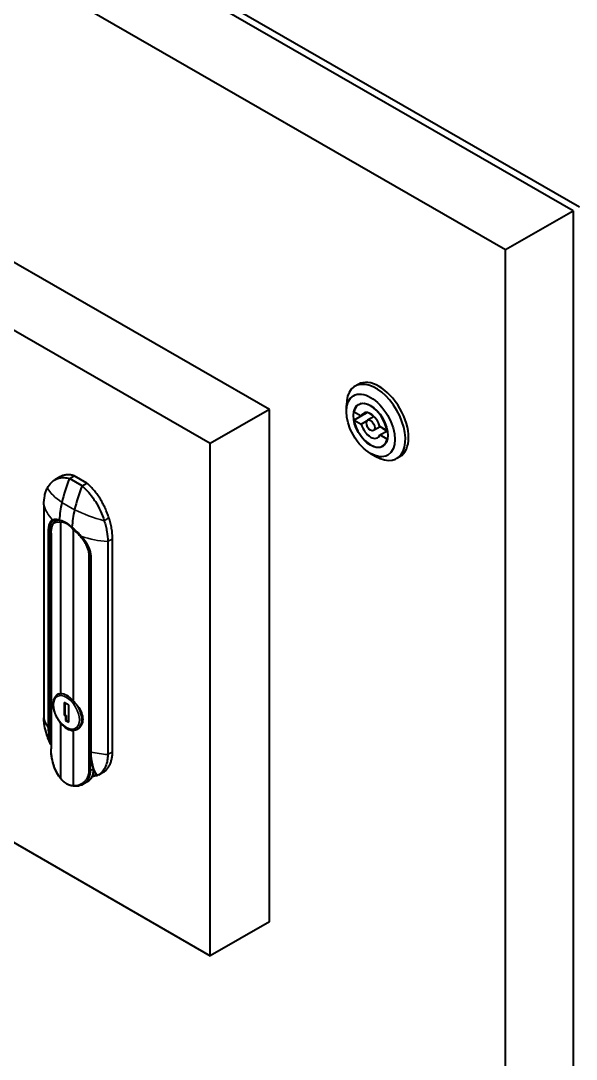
# Model space of a CAD drawing. Header units: millimetres. Extents: x 0 to 4756, y 0 to 3364.
# Drawn here: x 3966.7 to 4059.8, y 2728.2 to 2902.3 of the extents above; entities that cross this region are included whole.
import ezdxf

# ---------------------------------------------------------------- set-up
doc = ezdxf.new("R2010")
doc.units = ezdxf.units.MM
doc.header["$LTSCALE"] = 4
doc.layers.add('가시적인 것(ISO)', color=3, linetype='Continuous', lineweight=40)
doc.layers.add('가시적인 좁은 것(ISO)', color=3, linetype='Continuous', lineweight=35)

msp = doc.modelspace()

# ---------------------------------------------------------------- linework, layer by layer
at = {"layer": '가시적인 것(ISO)'}
for p, q in [((4059.2533, 2870.4715), (3871.87, 2978.3783)), ((4060.3139, 2871.0822), (3872.9306, 2978.9891)), ((3860.5563, 2971.8632), (4047.9396, 2863.9563)), ((4008.3416, 2837.1373), (3898.74, 2900.2527)), ((3998.4421, 2831.4366), (3888.8405, 2894.5519)), ((4047.9396, 2863.9563), (4059.2533, 2870.4715)), ((4059.2533, 2870.4715), (4059.2533, 2596.5932)), ((4047.9396, 2590.078), (4047.9396, 2863.9563)), ((4023.2331, 2841.3609), (4022.7028, 2841.0555)), ((4008.3416, 2837.1373), (3998.4421, 2831.4366)), ((4008.3416, 2751.2949), (4008.3416, 2837.1373)), ((4021.2463, 2836.8218), (4021.2463, 2837.8398)), ((4023.7059, 2838.1713), (4023.316, 2837.9468)), ((4022.5483, 2836.7669), (4023.744, 2836.0784)), ((4024.7348, 2836.6362), (4022.5483, 2835.3771)), ((4022.5483, 2835.3771), (4023.744, 2834.6886)), ((4023.744, 2836.0784), (4024.7172, 2836.6388)), ((4025.8923, 2835.9685), (4024.8131, 2835.347)), ((4025.0155, 2836.5624), (4025.6088, 2836.2207)), ((4023.744, 2834.6886), (4024.6964, 2835.237)), ((4026.9175, 2834.2509), (4025.8112, 2833.6139)), ((4028.076, 2833.5838), (4026.8803, 2834.2723)), ((4026.8803, 2832.8825), (4028.1225, 2833.5978)), ((4028.1204, 2833.6094), (4028.076, 2833.5838)), ((4028.076, 2832.1939), (4026.8803, 2832.8825)), ((4028.1438, 2832.233), (4028.076, 2832.1939)), ((3998.4421, 2745.5941), (3998.4421, 2831.4366)), ((4027.6981, 2831.2386), (4027.3083, 2831.0141)), ((4025.2964, 2829.7886), (4026.1769, 2829.2777)), ((4030.2196, 2829.2288), (4029.6893, 2828.9234)), ((3973.206, 2825.839), (3972.4038, 2825.377)), ((3974.8356, 2825.5692), (3975.6379, 2826.0312)), ((3976.957, 2824.3476), (3974.8356, 2825.5692)), ((3977.7592, 2824.8096), (3975.6379, 2826.0312)), ((3976.957, 2824.3476), (3977.7592, 2824.8096)), ((3970.5444, 2821.1786), (3970.5444, 2785.4706)), ((3972.4559, 2818.7633), (3972.4559, 2818.7633)), ((3972.8015, 2818.641), (3972.4915, 2818.4625)), ((3973.3436, 2818.2124), (3973.3436, 2789.5175)), ((3971.7416, 2816.4005), (3971.7416, 2780.2853)), ((3975.4811, 2816.9814), (3975.4811, 2788.2865)), ((3976.835, 2815.6328), (3976.835, 2815.6328)), ((3981.2482, 2815.0146), (3981.2482, 2779.3067)), ((3982.0505, 2779.7687), (3982.0505, 2815.4766)), ((3978.044, 2813.1406), (3978.0438, 2813.1405)), ((3978.3618, 2812.4999), (3978.3618, 2779.7994)), ((3888.8405, 2808.7095), (3998.4421, 2745.5941)), ((3973.0841, 2789.507), (3972.8445, 2789.369)), ((3973.9381, 2788.0405), (3973.9381, 2785.9149)), ((3974.7159, 2787.5926), (3973.9381, 2788.0405)), ((3974.0442, 2787.9794), (3974.0442, 2785.9759)), ((3974.7159, 2784.7312), (3974.7159, 2787.5926)), ((3973.9381, 2785.9149), (3974.0442, 2785.9759)), ((3973.9381, 2785.9149), (3974.1856, 2785.7723)), ((3974.0442, 2785.9759), (3974.2917, 2785.8334)), ((3974.1856, 2785.7723), (3974.2917, 2785.8334)), ((3974.1856, 2785.7723), (3974.1856, 2785.0366)), ((3974.1856, 2785.0366), (3974.2917, 2785.0976)), ((3974.1856, 2785.0366), (3974.7159, 2784.7312)), ((3974.2917, 2785.8334), (3974.2917, 2785.0976)), ((3974.2917, 2785.0976), (3974.7159, 2784.8533)), ((3973.3436, 2784.5834), (3973.3435, 2775.3665)), ((3975.4811, 2783.3524), (3975.4811, 2774.1356)), ((3976.5114, 2783.8068), (3976.1631, 2783.6062)), ((3980.4775, 2776.3418), (3979.6752, 2775.8798)), ((3977.8508, 2774.7594), (3977.1077, 2774.3315)), ((4008.3416, 2751.2949), (3998.4421, 2745.5941))]:
    msp.add_line(p, q, dxfattribs=at)
for centre, major_axis, ratio, start_param, end_param in [((4026.196, 2834.9894), (3.4932, -6.0661), 0.57809312, 5.49585344, 10.21210983), ((4026.7264, 2835.2948), (3.4932, -6.0661), 0.57809312, 0, 3.14159265), ((4025.3121, 2834.4804), (-1.9961, 3.4663), 0.57809312, 4.14305721, 6.8563845), ((4025.3121, 2834.4804), (1.9961, -3.4663), 0.57809312, 4.14305721, 6.8563845), ((4025.3121, 2834.4804), (-1.1852, 2.0581), 0.57809312, 4.29493684, 6.70450487), ((4025.3121, 2834.4804), (1.1852, -2.0581), 0.57809312, 4.29493684, 6.70450487), ((4027.5749, 2835.7835), (1.1852, -2.0581), 0.57809312, 5.32213426, 5.67730744), ((3985.8071, 2824.2533), (-9.037, -15.693), 0.57809312, 4.95410736, 5.19615278), ((3987.9284, 2823.0317), (-9.037, -15.693), 0.57809312, 4.95410736, 5.19615278), ((3983.6459, 2823.7809), (-7.4406, -12.9208), 0.57809312, 5.19615278, 5.42015222), ((3985.7672, 2822.5593), (-7.4406, -12.9208), 0.57809312, 5.19615278, 5.4201521), ((3978.3712, 2816.5113), (-2.308, 4.0079), 0.57809312, 2.26495407, 2.26499048), ((3974.4123, 2786.435), (-1.6842, 2.9247), 0.57809312, 5.03536147, 5.96408024), ((3974.4123, 2786.435), (1.6842, -2.9247), 0.57809312, 5.03536147, 5.96408024), ((3978.5118, 2779.7999), (-0.15, -0.0007), 0.57879861, 6.28063365, 6.28318532)]:
    msp.add_ellipse(centre, major_axis=major_axis, ratio=ratio, start_param=start_param, end_param=end_param, dxfattribs=at)
for major_axis in [(2.8694, -4.9829), (2.0336, -3.5313), (0.499, -0.8666)]:
    msp.add_ellipse((4025.3121, 2834.4804), major_axis=major_axis, ratio=0.57809312, dxfattribs=at)
for points, knots in [([(3971.1362, 2823.9854), (3971.3142, 2824.3262), (3971.5265, 2824.6289), (3972.0211, 2825.1374), (3972.3027, 2825.3423), (3972.7749, 2825.5602), (3972.9402, 2825.6178), (3973.3724, 2825.7211), (3973.6477, 2825.7464), (3974.0811, 2825.7248), (3974.2284, 2825.7078), (3974.5286, 2825.6535), (3974.6813, 2825.6164), (3974.8356, 2825.5692)], [-1.4373876, -1.4373876, -1.4373876, -1.4373876, -1.07799796, -1.07799796, -0.71829101, -0.71829101, -0.53864198, -0.53864198, -0.26919777, -0.26919777, -0.13451784, -0.13451784, -0.000001, -0.000001, -0.000001, -0.000001]), ([(3975.6379, 2826.0312), (3975.4165, 2826.0989), (3974.989, 2826.1912), (3974.3919, 2826.2102), (3973.8518, 2826.123), (3973.4665, 2825.9796), (3973.2604, 2825.8703), (3973.206, 2825.839)], [0, 0, 0, 0, 0.134526851, 0.263876126, 0.389352259, 0.512604788, 0.558027107, 0.558027107, 0.558027107, 0.558027107]), ([(3970.5444, 2821.1786), (3970.5444, 2821.7193), (3970.5937, 2822.2324), (3970.7417, 2822.9406), (3970.8033, 2823.1664), (3970.9513, 2823.5945), (3971.0377, 2823.7968), (3971.1362, 2823.9854)], [-0.794182825, -0.794182825, -0.794182825, -0.794182825, -0.397060479, -0.397060479, -0.1985164, -0.1985164, -0.000001, -0.000001, -0.000001, -0.000001]), ([(3976.957, 2824.3476), (3977.1113, 2824.217), (3977.2639, 2824.0784), (3977.5642, 2823.7869), (3977.7115, 2823.6343), (3978.1449, 2823.1566), (3978.4202, 2822.8142), (3978.8524, 2822.2132), (3979.0177, 2821.9652), (3979.4899, 2821.2035), (3979.7715, 2820.6743), (3980.2661, 2819.5961), (3980.4784, 2819.0489), (3980.6564, 2818.5031)], [-1.43451955, -1.43451955, -1.43451955, -1.43451955, -1.30026929, -1.30026929, -1.16585639, -1.16585639, -0.89694514, -0.89694514, -0.71765182, -0.71765182, -0.35866508, -0.35866508, -0.000001, -0.000001, -0.000001, -0.000001]), ([(3981.4586, 2818.9651), (3981.3718, 2819.2314), (3981.1817, 2819.7649), (3980.847, 2820.5606), (3980.4625, 2821.3443), (3980.028, 2822.109), (3979.5427, 2822.848), (3979.0035, 2823.5555), (3978.4075, 2824.2229), (3977.9805, 2824.6224), (3977.7592, 2824.8096)], [0, 0, 0, 0, 0.12205898, 0.24402955, 0.36610559, 0.4882651, 0.61133071, 0.73647572, 0.86553802, 1, 1, 1, 1]), ([(3971.7416, 2816.4005), (3971.7416, 2816.7902), (3971.7747, 2817.1442), (3971.9156, 2817.7493), (3972.0268, 2818.0088), (3972.2767, 2818.3101), (3972.3779, 2818.397), (3972.4915, 2818.4625)], [0, 0, 0, 0, 0.282625497, 0.282625497, 0.57096149, 0.57096149, 0.721603243, 0.721603243, 0.721603243, 0.721603243]), ([(3973.2048, 2818.5524), (3972.9111, 2818.6416), (3972.6525, 2818.6708), (3972.3521, 2818.6342), (3972.2659, 2818.61), (3972.1917, 2818.5754)], [0, 0, 0, 0, 0.298705595, 0.298705595, 0.444413007, 0.444413007, 0.444413007, 0.444413007]), ([(3972.8864, 2818.6284), (3972.8596, 2818.6193), (3972.8332, 2818.6089), (3972.8065, 2818.597), (3972.8056, 2818.5965), (3972.8046, 2818.5961)], [-0.017241882, -0.017241882, -0.017241882, -0.017241882, 0, 0, 0.0006471116, 0.0006471116, 0.0006471116, 0.0006471116]), ([(3973.1332, 2818.6489), (3973.1373, 2818.6238), (3973.1472, 2818.5994), (3973.1614, 2818.5821), (3973.1754, 2818.5651), (3973.1931, 2818.5543), (3973.2128, 2818.5504)], [0.000071786, 0.000071786, 0.000071786, 0.000071786, 0.333333333, 0.333333333, 0.333333333, 0.660427878, 0.660427878, 0.660427878, 0.660427878]), ([(3980.6564, 2818.5031), (3980.7549, 2818.201), (3980.8412, 2817.8993), (3980.9893, 2817.3008), (3981.0509, 2817.0039), (3981.1989, 2816.1252), (3981.2482, 2815.5554), (3981.2482, 2815.0146)], [-0.79365146, -0.79365146, -0.79365146, -0.79365146, -0.595268882, -0.595268882, -0.396857642, -0.396857642, -0.000001, -0.000001, -0.000001, -0.000001]), ([(3982.0505, 2815.4766), (3982.0505, 2815.7507), (3982.0253, 2816.3115), (3981.9126, 2817.1825), (3981.7272, 2818.0694), (3981.5557, 2818.6674), (3981.4586, 2818.9651)], [0, 0, 0, 0, 0.25339189, 0.5045957, 0.75354101, 1, 1, 1, 1]), ([(3975.2552, 2817.3694), (3975.2519, 2817.372), (3975.2495, 2817.3758), (3975.248, 2817.3805), (3975.2446, 2817.3916), (3975.2469, 2817.409), (3975.2544, 2817.4273)], [0.5234939, 0.5234939, 0.5234939, 0.5234939, 0.666666667, 0.666666667, 0.666666667, 0.999878856, 0.999878856, 0.999878856, 0.999878856]), ([(3976.8505, 2815.8285), (3976.4975, 2816.2356), (3976.1082, 2816.6308), (3975.562, 2817.1172), (3975.4086, 2817.2469), (3975.2553, 2817.3694)], [0, 0, 0, 0, 0.324554942, 0.324554942, 0.449343779, 0.449343779, 0.449343779, 0.449343779]), ([(3978.3618, 2812.4999), (3978.3618, 2812.8853), (3978.2882, 2813.2932), (3978.0126, 2814.0965), (3977.8083, 2814.5013), (3977.3523, 2815.2116), (3977.1111, 2815.5279), (3976.8505, 2815.8285)], [0, 0, 0, 0, 0.287414279, 0.287414279, 0.574648314, 0.574648314, 0.814308401, 0.814308401, 0.814308401, 0.814308401]), ([(3972.8445, 2789.369), (3972.6659, 2789.2661), (3972.5133, 2789.1195), (3972.2686, 2788.7516), (3972.1809, 2788.5264), (3972.0761, 2788.0095), (3972.0658, 2787.7131), (3972.1277, 2787.0882), (3972.2013, 2786.7592), (3972.4231, 2786.1055), (3972.5707, 2785.781), (3972.9248, 2785.1668), (3973.1309, 2784.8773), (3973.5831, 2784.36), (3973.8292, 2784.1325), (3974.3409, 2783.7629), (3974.6066, 2783.6212), (3975.1316, 2783.4462), (3975.3917, 2783.4112), (3975.8252, 2783.4581), (3976.004, 2783.5146), (3976.1631, 2783.6062)], [2.35426078, 2.35426078, 2.35426078, 2.35426078, 2.63413377, 2.63413377, 2.93472866, 2.93472866, 3.2623857, 3.2623857, 3.59512676, 3.59512676, 3.92588606, 3.92588606, 4.2556663, 4.2556663, 4.58642944, 4.58642944, 4.9191665, 4.9191665, 5.24664163, 5.24664163, 5.49585344, 5.49585344, 5.49585344, 5.49585344]), ([(3972.5227, 2789.106), (3972.6044, 2789.2431), (3972.7056, 2789.346), (3972.9613, 2789.4947), (3973.1379, 2789.5328), (3973.3436, 2789.5175)], [0.33894025, 0.33894025, 0.33894025, 0.33894025, 0.511214098, 0.511214098, 0.721518367, 0.721518367, 0.721518367, 0.721518367]), ([(3975.4811, 2788.2865), (3975.7426, 2788.0329), (3975.9889, 2787.7512), (3976.4471, 2787.127), (3976.6737, 2786.7372), (3976.9793, 2785.9529), (3977.0571, 2785.5577), (3977.0571, 2784.8611), (3976.9793, 2784.5157), (3976.6737, 2783.9415), (3976.4471, 2783.713), (3975.9889, 2783.4475), (3975.7426, 2783.3693), (3975.4811, 2783.3524)], [1.32315626, 1.32315626, 1.32315626, 1.32315626, 1.53346053, 1.53346053, 1.78906758, 1.78906758, 2.04467463, 2.04467463, 2.30028168, 2.30028168, 2.55588873, 2.55588873, 2.766193, 2.766193, 2.766193, 2.766193]), ([(3971.0178, 2782.7004), (3971.0154, 2782.7079), (3971.0131, 2782.7154), (3970.86, 2783.1988), (3970.7446, 2783.6712), (3970.6271, 2784.3634), (3970.5973, 2784.5909), (3970.5566, 2785.0377), (3970.5457, 2785.2569), (3970.5444, 2785.4706)], [-0.630689013, -0.630689013, -0.630689013, -0.630689013, -0.625761455, -0.625761455, -0.312628502, -0.312628502, -0.156249301, -0.156249301, -0.000001, -0.000001, -0.000001, -0.000001]), ([(3971.7416, 2780.9173), (3971.6913, 2781.0182), (3971.6429, 2781.1187), (3971.5175, 2781.3881), (3971.4438, 2781.5561), (3971.3063, 2781.8891), (3971.2423, 2782.054), (3971.1235, 2782.38), (3971.0686, 2782.5412), (3971.0178, 2782.7004)], [1.149791976, 1.149791976, 1.149791976, 1.149791976, 1.169367958, 1.169367958, 1.202514554, 1.202514554, 1.23566115, 1.23566115, 1.268807746, 1.268807746, 1.268807746, 1.268807746]), ([(3973.7147, 2774.9034), (3973.4028, 2775.198), (3973.1208, 2775.5591), (3972.641, 2776.3561), (3972.4375, 2776.8021), (3972.107, 2777.7353), (3971.9786, 2778.2358), (3971.8058, 2779.1894), (3971.7568, 2779.6555), (3971.7426, 2780.147), (3971.7416, 2780.2168), (3971.7416, 2780.2853)], [0, 0, 0, 0, 0.28980759, 0.28980759, 0.58165271, 0.58165271, 0.88456609, 0.88456609, 1.17976361, 1.17976361, 1.2294737, 1.2294737, 1.2294737, 1.2294737]), ([(3978.3618, 2779.7992), (3978.3632, 2779.4775), (3978.379, 2779.1638), (3978.4395, 2778.5557), (3978.4841, 2778.2613), (3978.6019, 2777.6949), (3978.6751, 2777.4229), (3978.8494, 2776.9041), (3978.9506, 2776.6574), (3979.1802, 2776.1919), (3979.3086, 2775.9732), (3979.45, 2775.7698)], [0.00509329, 0.00509329, 0.00509329, 0.00509329, 0.108308193, 0.108308193, 0.211523097, 0.211523097, 0.314738, 0.314738, 0.417952903, 0.417952903, 0.521167806, 0.521167806, 0.521167806, 0.521167806]), ([(3980.4775, 2776.3418), (3980.5595, 2776.389), (3980.7858, 2776.5368), (3981.12, 2776.8399), (3981.4503, 2777.283), (3981.7123, 2777.8039), (3981.9032, 2778.3961), (3982.0207, 2779.0516), (3982.0489, 2779.525), (3982.0505, 2779.7687)], [0.42857124, 0.42857124, 0.42857124, 0.42857124, 0.476159821, 0.564281851, 0.651679545, 0.738720967, 0.825869401, 0.912962467, 1, 1, 1, 1]), ([(3981.2482, 2779.3067), (3981.2469, 2779.0945), (3981.236, 2778.8878), (3981.1953, 2778.4878), (3981.1655, 2778.2945), (3981.0479, 2777.7376), (3980.9325, 2777.398), (3980.631, 2776.7933), (3980.4459, 2776.5299), (3980.0126, 2776.0893), (3979.7657, 2775.9132), (3979.4925, 2775.7843)], [-1.25078986, -1.25078986, -1.25078986, -1.25078986, -1.09468686, -1.09468686, -0.93845387, -0.93845387, -0.62561404, -0.62561404, -0.31282474, -0.31282474, -0.00000088, -0.00000088, -0.00000088, -0.00000088]), ([(3977.8508, 2774.7594), (3977.9986, 2774.8445), (3978.1346, 2774.9499), (3978.3758, 2775.1937), (3978.4811, 2775.3319), (3978.6593, 2775.6324), (3978.7323, 2775.7948), (3978.8477, 2776.1378), (3978.89, 2776.3183), (3978.9273, 2776.568), (3978.9349, 2776.6309), (3978.9411, 2776.6945)], [5.495853435, 5.495853435, 5.495853435, 5.495853435, 5.65331981, 5.65331981, 5.810786184, 5.810786184, 5.968252558, 5.968252558, 6.125718933, 6.125718933, 6.177870122, 6.177870122, 6.177870122, 6.177870122]), ([(3979.45, 2775.7698), (3979.4508, 2775.7687), (3979.4535, 2775.7688), (3979.4658, 2775.7723), (3979.4775, 2775.7772), (3979.4925, 2775.7843)], [0.0422548624, 0.0422548624, 0.0422548624, 0.0422548624, 0.0538959094, 0.0538959094, 0.0712183108, 0.0712183108, 0.0712183108, 0.0712183108]), ([(3977.1077, 2774.3315), (3976.7881, 2774.1475), (3976.424, 2774.0323), (3975.6889, 2773.9694), (3975.3095, 2774.0162), (3974.8585, 2774.1696), (3974.7709, 2774.2041), (3974.6844, 2774.243)], [0.000007301, 0.000007301, 0.000007301, 0.000007301, 0.295384007, 0.295384007, 0.58144724, 0.58144724, 0.650962667, 0.650962667, 0.650962667, 0.650962667])]:
    msp.add_open_spline(points, degree=3, knots=knots, dxfattribs=at)
for points in [[(3972.1917, 2818.5754), (3972.1739, 2818.5671), (3972.1565, 2818.5581), (3972.1396, 2818.5483)], [(3972.1396, 2818.5483), (3972.1396, 2818.5483), (3972.1396, 2818.5483), (3972.1396, 2818.5483)], [(3972.4917, 2818.4625), (3972.4917, 2818.4625), (3972.4916, 2818.4625), (3972.4916, 2818.4625)], [(3974.2385, 2818.1522), (3973.8946, 2818.3503), (3973.5436, 2818.4852), (3973.2128, 2818.5504)], [(3975.4811, 2816.9814), (3975.4811, 2816.988), (3975.4774, 2817.0026), (3975.4669, 2817.0259), (3975.4541, 2817.0489), (3975.4392, 2817.0728), (3975.4223, 2817.0976), (3975.4033, 2817.1239), (3975.382, 2817.1518), (3975.3583, 2817.1815), (3975.332, 2817.2129), (3975.3035, 2817.2457), (3975.2729, 2817.2799), (3975.2393, 2817.3159), (3975.203, 2817.3536), (3975.1637, 2817.393), (3975.1216, 2817.4339), (3975.0765, 2817.4762), (3975.0283, 2817.5197), (3974.9772, 2817.5644), (3974.9229, 2817.6101), (3974.8656, 2817.6565), (3974.8053, 2817.7034), (3974.742, 2817.7507), (3974.6758, 2817.798), (3974.6065, 2817.8453), (3974.5348, 2817.8918), (3974.4614, 2817.937), (3974.3868, 2817.9803), (3974.3117, 2818.0214), (3974.2368, 2818.0598), (3974.1628, 2818.0952), (3974.0902, 2818.1273), (3974.0197, 2818.1559), (3973.952, 2818.1811), (3973.8875, 2818.2028), (3973.8269, 2818.2209), (3973.7706, 2818.2358), (3973.7191, 2818.2475), (3973.6719, 2818.2566), (3973.6288, 2818.2633), (3973.5897, 2818.268), (3973.5542, 2818.2709), (3973.5222, 2818.2722), (3973.4928, 2818.2721), (3973.466, 2818.2709), (3973.442, 2818.2685), (3973.4207, 2818.265), (3973.4018, 2818.2606), (3973.3851, 2818.2552), (3973.3705, 2818.2485), (3973.3578, 2818.2404), (3973.3475, 2818.2292), (3973.3436, 2818.2189), (3973.3436, 2818.2124)], [(3975.2538, 2817.3707), (3974.9295, 2817.6864), (3974.5836, 2817.9534), (3974.2385, 2818.1522)], [(3973.3436, 2784.5834), (3973.2809, 2784.6704), (3973.221, 2784.7608), (3973.1639, 2784.8535)], [(3975.4811, 2774.1356), (3975.4811, 2774.129), (3975.4773, 2774.1188), (3975.467, 2774.1077), (3975.4544, 2774.0995), (3975.4397, 2774.0928), (3975.4229, 2774.0873), (3975.4037, 2774.0828), (3975.3818, 2774.0793), (3975.3571, 2774.0769), (3975.3299, 2774.0757), (3975.2997, 2774.0758), (3975.2663, 2774.0774), (3975.2297, 2774.0805), (3975.1901, 2774.0855), (3975.1476, 2774.0923), (3975.1024, 2774.1012), (3975.0547, 2774.1121), (3975.0046, 2774.1252), (3974.9523, 2774.1405), (3974.898, 2774.1582), (3974.8419, 2774.1781), (3974.7842, 2774.2003), (3974.7251, 2774.2248), (3974.6649, 2774.2515), (3974.6039, 2774.2804), (3974.5422, 2774.3114), (3974.4802, 2774.3443), (3974.4181, 2774.379), (3974.356, 2774.4155), (3974.2938, 2774.4538), (3974.2318, 2774.4938), (3974.1702, 2774.5352), (3974.1095, 2774.5779), (3974.0497, 2774.6216), (3973.9913, 2774.6662), (3973.9344, 2774.7113), (3973.8793, 2774.7567), (3973.8261, 2774.8021), (3973.7752, 2774.8472), (3973.7266, 2774.8918), (3973.6807, 2774.9356), (3973.6375, 2774.9783), (3973.5972, 2775.0196), (3973.56, 2775.0591), (3973.5261, 2775.0966), (3973.4955, 2775.1317), (3973.468, 2775.1646), (3973.4431, 2775.1957), (3973.4211, 2775.2245), (3973.4018, 2775.2512), (3973.3849, 2775.2761), (3973.3702, 2775.2997), (3973.3577, 2775.3223), (3973.3474, 2775.3453), (3973.3435, 2775.3601), (3973.3435, 2775.3665)], [(3977.9028, 2775.6379), (3977.9028, 2775.6379), (3977.9028, 2775.6379), (3977.9028, 2775.6379)], [(3979.4377, 2775.7876), (3979.1888, 2775.6958), (3978.9219, 2775.6388), (3978.6441, 2775.6168)]]:
    msp.add_open_spline(points, degree=3, dxfattribs=at)
at = {"layer": '가시적인 좁은 것(ISO)'}
for p, q in [((3975.6942, 2820.3574), (3973.5729, 2821.579)), ((3972.8046, 2818.5961), (3972.8664, 2818.6317)), ((3980.6564, 2818.5031), (3981.4586, 2818.9651)), ((3971.2654, 2783.8606), (3971.2654, 2816.5612)), ((3971.747, 2816.6668), (3971.5114, 2816.5312)), ((3971.5114, 2783.8306), (3971.5114, 2816.5312)), ((3971.764, 2816.3408), (3971.764, 2780.2256)), ((3981.2482, 2815.0146), (3982.0505, 2815.4766)), ((3978.4378, 2812.7831), (3978.4378, 2812.7832)), ((3978.0751, 2776.5915), (3978.0759, 2812.7062)), ((3978.3555, 2776.6205), (3978.3555, 2812.698)), ((3978.4578, 2812.4193), (3978.4578, 2779.7187)), ((3981.2482, 2779.3067), (3982.0505, 2779.7687)), ((3978.3555, 2776.6205), (3978.8131, 2776.8841)), ((3978.8131, 2777.018), (3978.8131, 2776.8841))]:
    msp.add_line(p, q, dxfattribs=at)
for centre, major_axis, ratio, start_param, end_param in [((3983.048, 2822.8075), (-12.2215, 2.8307), 0.37951974, 0.32945442, 0.77601153), ((3982.9706, 2822.1704), (-12.545, 0), 0.5758617, 0.13773194, 0.50592142), ((3983.048, 2822.8075), (-12.2215, 2.8307), 0.37951974, 1.01572415, 1.46228126), ((3972.1283, 2818.7113), (0.0634, -0.1359), 0.91698565, 4.59542328, 6.28311546), ((3974.7866, 2814.4471), (-2.308, 4.0079), 0.57809312, 6.11102218, 6.15081944), ((3974.3133, 2818.2822), (-0.0749, -0.13), 0.57802886, 5.40482963, 6.28320195), ((3971.4053, 2816.5923), (-0.15, 0), 0.5758617, 0.36797589, 2.35619449), ((3971.9916, 2816.4005), (-0.25, 0), 0.5758617, 6.28318347, 6.71063243), ((3976.9638, 2815.9268), (-0.1133, -0.0983), 0.08786171, 6.28318368, 7.08397775), ((3982.9706, 2822.1704), (-12.545, 0), 0.5758617, 1.0648749, 1.43306439), ((3978.5118, 2812.4999), (-0.15, 0), 0.5758617, 0, 1.20282043), ((3974.5038, 2786.4876), (-1.6593, 2.8814), 0.57809312, 6.02403274, 6.28318531), ((3974.5038, 2786.4876), (1.6593, -2.8814), 0.57809312, 0, 1.66665889), ((3982.9705, 2786.4879), (-12.5449, -0.0344), 0.57746173, 0.13614675, 0.36639131), ((3979.358, 2788.5684), (5.7113, 9.9179), 0.57809312, 2.35935407, 2.69904596), ((3971.4053, 2783.8916), (-0.15, 0), 0.5758617, 0.36797589, 2.35620047), ((3979.507, 2788.4826), (5.6429, 9.799), 0.57809312, 2.35941577, 2.59482405), ((3971.9916, 2780.2853), (-0.25, 0), 0.57586171, 0, 0.42744712), ((3978.5118, 2779.7999), (-0.15, -0.0007), 0.57879861, 0, 1.20027067), ((3986.5504, 2784.4266), (-5.7113, -9.9179), 0.57809312, 5.50094673, 6.00710891), ((3982.9705, 2786.4879), (-12.5449, -0.0301), 0.57769152, 1.20143678, 1.43168134), ((3975.5427, 2778.7674), (2.308, -4.0079), 0.57809312, 0, 0.78733187), ((3978.4596, 2777.0877), (-0.5, 0), 0.5758617, 2.35619449, 2.47767009)]:
    msp.add_ellipse(centre, major_axis=major_axis, ratio=ratio, start_param=start_param, end_param=end_param, dxfattribs=at)
msp.add_ellipse((3974.327, 2786.3858), major_axis=(1.5345, -2.6647), ratio=0.57809312, dxfattribs=at)
for points, knots in [([(3971.2654, 2816.5612), (3971.2654, 2816.6787), (3971.2678, 2816.791), (3971.2726, 2816.8981), (3971.2773, 2817.0053), (3971.2843, 2817.1073), (3971.2936, 2817.2048), (3971.3029, 2817.3024), (3971.3146, 2817.3956), (3971.328, 2817.482), (3971.3415, 2817.5685), (3971.3567, 2817.6481), (3971.3744, 2817.7251), (3971.392, 2817.802), (3971.4121, 2817.8763), (3971.4361, 2817.9498), (3971.4601, 2818.0233), (3971.4881, 2818.0961), (3971.5211, 2818.166), (3971.5541, 2818.236), (3971.5921, 2818.3031), (3971.6365, 2818.3657), (3971.681, 2818.4284), (3971.7319, 2818.4865), (3971.7912, 2818.5379), (3971.8506, 2818.5894), (3971.9184, 2818.6342), (3971.9971, 2818.6695)], [0, 0, 0, 0, 0.11111111, 0.11111111, 0.11111111, 0.22222222, 0.22222222, 0.22222222, 0.33333333, 0.33333333, 0.33333333, 0.44444444, 0.44444444, 0.44444444, 0.55555556, 0.55555556, 0.55555556, 0.66666667, 0.66666667, 0.66666667, 0.77777778, 0.77777778, 0.77777778, 0.88888889, 0.88888889, 0.88888889, 1, 1, 1, 1]), ([(3971.5114, 2816.5312), (3971.5114, 2816.645), (3971.5137, 2816.7541), (3971.5181, 2816.8581), (3971.5226, 2816.9621), (3971.5292, 2817.061), (3971.5378, 2817.1557), (3971.5465, 2817.2505), (3971.5574, 2817.3409), (3971.57, 2817.4248), (3971.5827, 2817.5086), (3971.5969, 2817.586), (3971.6135, 2817.6608), (3971.63, 2817.7355), (3971.6488, 2817.8076), (3971.6714, 2817.879), (3971.6939, 2817.9505), (3971.7202, 2818.0212), (3971.7513, 2818.0892), (3971.7823, 2818.1572), (3971.8181, 2818.2225), (3971.8599, 2818.2834), (3971.9018, 2818.3444), (3971.9497, 2818.401), (3972.0058, 2818.4512), (3972.046, 2818.4872), (3972.0904, 2818.52), (3972.1396, 2818.5483)], [0, 0, 0, 0, 0.111111111, 0.111111111, 0.111111111, 0.222222222, 0.222222222, 0.222222222, 0.333333333, 0.333333333, 0.333333333, 0.444444444, 0.444444444, 0.444444444, 0.555555556, 0.555555556, 0.555555556, 0.666666667, 0.666666667, 0.666666667, 0.777777778, 0.777777778, 0.777777778, 0.888888889, 0.888888889, 0.888888889, 0.968461137, 0.968461137, 0.968461137, 0.968461137]), ([(3973.3436, 2818.2124), (3973.188, 2818.2542), (3973.046, 2818.2772), (3972.9139, 2818.2811), (3972.7818, 2818.285), (3972.6599, 2818.27), (3972.5523, 2818.2363), (3972.4448, 2818.2027), (3972.3515, 2818.1503), (3972.2721, 2818.0849), (3972.1928, 2818.0195), (3972.1272, 2817.9409), (3972.0725, 2817.8549), (3972.0179, 2817.7689), (3971.9741, 2817.6755), (3971.9381, 2817.578), (3971.902, 2817.4805), (3971.8737, 2817.379), (3971.8511, 2817.276), (3971.8285, 2817.1729), (3971.8116, 2817.0684), (3971.7989, 2816.9639), (3971.7861, 2816.8594), (3971.7775, 2816.755), (3971.772, 2816.6509), (3971.7665, 2816.5468), (3971.764, 2816.4431), (3971.764, 2816.3408)], [0, 0, 0, 0, 0.11111111, 0.11111111, 0.11111111, 0.22222222, 0.22222222, 0.22222222, 0.33333333, 0.33333333, 0.33333333, 0.44444444, 0.44444444, 0.44444444, 0.55555556, 0.55555556, 0.55555556, 0.66666667, 0.66666667, 0.66666667, 0.77777778, 0.77777778, 0.77777778, 0.88888889, 0.88888889, 0.88888889, 1, 1, 1, 1]), ([(3971.9971, 2818.6695), (3972.0911, 2818.713), (3972.1963, 2818.7406), (3972.3101, 2818.7541), (3972.3291, 2818.7564), (3972.3484, 2818.7582), (3972.3679, 2818.7596), (3972.4652, 2818.7668), (3972.5689, 2818.7641), (3972.6823, 2818.7498), (3972.7271, 2818.7441), (3972.7735, 2818.7367), (3972.8214, 2818.7275), (3972.919, 2818.7087), (3973.0229, 2818.6825), (3973.1331, 2818.6489)], [0.000000002, 0.000000002, 0.000000002, 0.000000002, 0.333333333, 0.333333333, 0.333333333, 0.389038849, 0.389038849, 0.389038849, 0.666666667, 0.666666667, 0.666666667, 0.776400558, 0.776400558, 0.776400558, 0.999972681, 0.999972681, 0.999972681, 0.999972681]), ([(3973.066, 2818.5907), (3972.9621, 2818.5941), (3972.8642, 2818.5866), (3972.7736, 2818.568), (3972.6696, 2818.5466), (3972.5753, 2818.5105), (3972.4917, 2818.4625)], [0.5946297784, 0.5946297784, 0.5946297784, 0.5946297784, 0.6315789474, 0.6315789474, 0.6315789474, 0.6739962406, 0.6739962406, 0.6739962406, 0.6739962406]), ([(3973.1331, 2818.6489), (3973.2611, 2818.6243), (3973.3953, 2818.5883), (3973.5366, 2818.5397), (3973.5702, 2818.5281), (3973.6042, 2818.5158), (3973.6387, 2818.5028), (3973.8177, 2818.4351), (3974.0079, 2818.3477), (3974.2077, 2818.2325)], [0, 0, 0, 0, 0.40386338, 0.40386338, 0.40386338, 0.5, 0.5, 0.5, 1, 1, 1, 1]), ([(3974.2077, 2818.2325), (3974.3759, 2818.1357), (3974.547, 2818.0214), (3974.7216, 2817.8884), (3974.736, 2817.8774), (3974.7503, 2817.8664), (3974.7647, 2817.8552), (3974.9255, 2817.7302), (3975.0891, 2817.5891), (3975.2544, 2817.4273)], [0.000000008, 0.000000008, 0.000000008, 0.000000008, 0.5, 0.5, 0.5, 0.541100474, 0.541100474, 0.541100474, 0.999998195, 0.999998195, 0.999998195, 0.999998195]), ([(3975.2544, 2817.4273), (3975.3638, 2817.34), (3975.4746, 2817.2488), (3975.5867, 2817.1529), (3975.6514, 2817.0974), (3975.7166, 2817.0404), (3975.7821, 2816.9817), (3975.9281, 2816.8508), (3976.0757, 2816.7114), (3976.2258, 2816.5623), (3976.2595, 2816.5288), (3976.2934, 2816.4948), (3976.3273, 2816.4604), (3976.5125, 2816.2723), (3976.7017, 2816.0694), (3976.8911, 2815.8512)], [0, 0, 0, 0, 0.211194987, 0.211194987, 0.211194987, 0.333333333, 0.333333333, 0.333333333, 0.605566963, 0.605566963, 0.605566963, 0.666666667, 0.666666667, 0.666666667, 0.999999987, 0.999999987, 0.999999987, 0.999999987]), ([(3975.4811, 2816.9814), (3975.6516, 2816.8405), (3975.82, 2816.6946), (3975.9854, 2816.5401), (3976.1508, 2816.3857), (3976.3133, 2816.2226), (3976.4695, 2816.0537), (3976.6257, 2815.8848), (3976.7756, 2815.7102), (3976.9164, 2815.5308), (3977.0572, 2815.3514), (3977.1889, 2815.1673), (3977.3089, 2814.9803), (3977.429, 2814.7933), (3977.5374, 2814.6034), (3977.6325, 2814.4122), (3977.7277, 2814.221), (3977.8096, 2814.0286), (3977.8755, 2813.8364), (3977.9415, 2813.6442), (3977.9916, 2813.4523), (3978.0248, 2813.2637), (3978.0579, 2813.0751), (3978.074, 2812.89), (3978.0759, 2812.7062)], [0, 0, 0, 0, 0.125, 0.125, 0.125, 0.25, 0.25, 0.25, 0.375, 0.375, 0.375, 0.5, 0.5, 0.5, 0.625, 0.625, 0.625, 0.75, 0.75, 0.75, 0.875, 0.875, 0.875, 1, 1, 1, 1]), ([(3976.8911, 2815.8512), (3977.1005, 2815.6118), (3977.2869, 2815.3758), (3977.4521, 2815.142), (3977.6174, 2814.9082), (3977.7616, 2814.6768), (3977.8836, 2814.4526), (3978.0056, 2814.2285), (3978.1054, 2814.0117), (3978.188, 2813.7947), (3978.2706, 2813.5776), (3978.3362, 2813.3603), (3978.383, 2813.132), (3978.4298, 2812.9037), (3978.4578, 2812.6644), (3978.4578, 2812.4193)], [0, 0, 0, 0, 0.2, 0.2, 0.2, 0.4, 0.4, 0.4, 0.6, 0.6, 0.6, 0.8, 0.8, 0.8, 1, 1, 1, 1]), ([(3978.0759, 2812.7062), (3978.1066, 2812.6982), (3978.1394, 2812.694), (3978.1728, 2812.6936), (3978.2062, 2812.6931), (3978.2403, 2812.6967), (3978.2716, 2812.7039), (3978.3018, 2812.7109), (3978.3296, 2812.7212), (3978.353, 2812.7343)], [0.000000025, 0.000000025, 0.000000025, 0.000000025, 0.333333333, 0.333333333, 0.333333333, 0.666666667, 0.666666667, 0.666666667, 0.988544315, 0.988544315, 0.988544315, 0.988544315]), ([(3971.764, 2780.2256), (3971.764, 2780.0195), (3971.7737, 2779.8032), (3971.7935, 2779.5751), (3971.8133, 2779.3469), (3971.8433, 2779.1068), (3971.8845, 2778.8598), (3971.9256, 2778.6128), (3971.978, 2778.3589), (3972.0418, 2778.1045), (3972.1057, 2777.85), (3972.1811, 2777.5952), (3972.2676, 2777.3464), (3972.3542, 2777.0977), (3972.4518, 2776.855), (3972.5606, 2776.6221), (3972.6693, 2776.3892), (3972.789, 2776.1662), (3972.9193, 2775.9563), (3973.0496, 2775.7464), (3973.1903, 2775.5497), (3973.3435, 2775.3665)], [0, 0, 0, 0, 0.142857143, 0.142857143, 0.142857143, 0.285714286, 0.285714286, 0.285714286, 0.428571429, 0.428571429, 0.428571429, 0.571428571, 0.571428571, 0.571428571, 0.714285714, 0.714285714, 0.714285714, 0.857142857, 0.857142857, 0.857142857, 0.999998233, 0.999998233, 0.999998233, 0.999998233]), ([(3977.1077, 2774.3315), (3977.1603, 2774.3618), (3977.2117, 2774.3941), (3977.2618, 2774.4282), (3977.2954, 2774.4512), (3977.3284, 2774.475), (3977.3608, 2774.4996), (3977.4939, 2774.6007), (3977.6159, 2774.7154), (3977.7249, 2774.8412), (3977.7534, 2774.8742), (3977.7811, 2774.9079), (3977.8079, 2774.9424), (3977.9081, 2775.0713), (3977.9955, 2775.2105), (3978.0693, 2775.3579), (3978.0904, 2775.4001), (3978.1104, 2775.443), (3978.1293, 2775.4865), (3978.1939, 2775.6357), (3978.2452, 2775.7926), (3978.2825, 2775.9562), (3978.2941, 2776.007), (3978.3044, 2776.0585), (3978.3132, 2776.1106), (3978.3412, 2776.2752), (3978.3554, 2776.4458), (3978.3555, 2776.6205)], [0.747602058, 0.747602058, 0.747602058, 0.747602058, 0.764705882, 0.764705882, 0.764705882, 0.776206304, 0.776206304, 0.776206304, 0.823529412, 0.823529412, 0.823529412, 0.835927199, 0.835927199, 0.835927199, 0.882352941, 0.882352941, 0.882352941, 0.895644827, 0.895644827, 0.895644827, 0.941176471, 0.941176471, 0.941176471, 0.955320752, 0.955320752, 0.955320752, 0.999998922, 0.999998922, 0.999998922, 0.999998922]), ([(3978.0751, 2776.5915), (3978.1058, 2776.5835), (3978.1393, 2776.579), (3978.1729, 2776.5785), (3978.2066, 2776.578), (3978.2404, 2776.5815), (3978.2717, 2776.5887), (3978.303, 2776.5959), (3978.3317, 2776.6068), (3978.3555, 2776.6205)], [0, 0, 0, 0, 0.33333333, 0.33333333, 0.33333333, 0.66666667, 0.66666667, 0.66666667, 1, 1, 1, 1]), ([(3978.7278, 2775.7995), (3978.86, 2775.8231), (3978.9918, 2775.8566), (3979.1228, 2775.9019), (3979.1867, 2775.924), (3979.2505, 2775.9488), (3979.3139, 2775.9767)], [0.753152627, 0.753152627, 0.753152627, 0.753152627, 0.908671017, 0.908671017, 0.908671017, 0.984577917, 0.984577917, 0.984577917, 0.984577917])]:
    msp.add_open_spline(points, degree=3, knots=knots, dxfattribs=at)
for points in [[(3973.1592, 2818.5849), (3973.1592, 2818.5849), (3973.1592, 2818.5849), (3973.1592, 2818.5849)], [(3973.9801, 2818.3542), (3973.9801, 2818.3542), (3973.98, 2818.3542), (3973.98, 2818.3543)], [(3978.2151, 2813.7216), (3978.2151, 2813.7217), (3978.2151, 2813.7218), (3978.2151, 2813.7219)], [(3975.4811, 2774.1356), (3975.6512, 2774.1212), (3975.9859, 2774.1248), (3976.4678, 2774.2345), (3976.913, 2774.4376), (3977.3064, 2774.73), (3977.6344, 2775.1024), (3977.8834, 2775.5432), (3978.0404, 2776.0427), (3978.0763, 2776.4031), (3978.0751, 2776.5915)], [(3977.948, 2775.7642), (3977.948, 2775.7642), (3977.948, 2775.7642), (3977.948, 2775.7642)]]:
    msp.add_open_spline(points, degree=3, dxfattribs=at)

doc.saveas('drawing.dxf')
